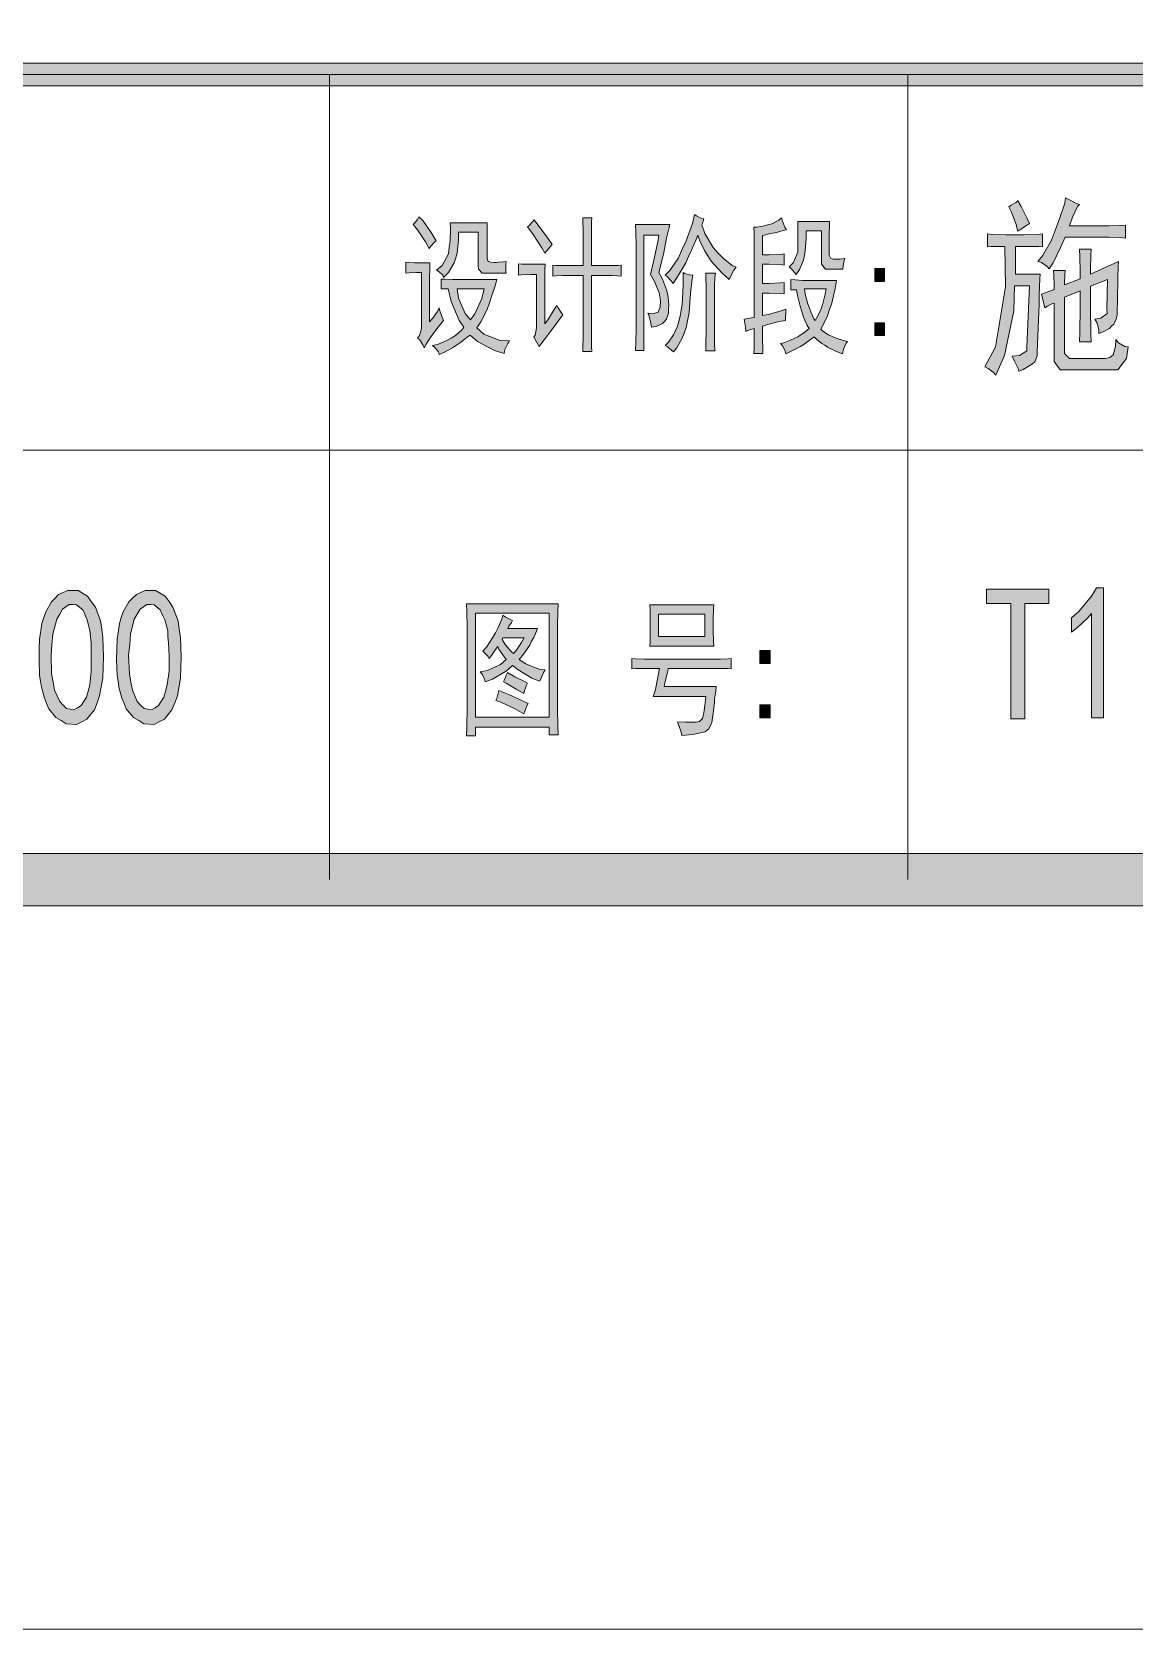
# Model space of a CAD drawing. Header units: millimetres. Extents: x -30643 to 86172, y -19411 to 63186.
# Drawn here: x 79987 to 82879, y -19411 to -15219 of the extents above; entities that cross this region are included whole.
import ezdxf

# ---------------------------------------------------------------- set-up
doc = ezdxf.new("R2010")
doc.units = ezdxf.units.MM

msp = doc.modelspace()

# ---------------------------------------------------------------- hatches: boundary and pattern name
h = msp.add_hatch(color=0)
h.dxf.hatch_style = 2
h.paths.add_polyline_path([(77346.8, -15360.3), (77346.8, -15301.2), (84204.9, -15301.2), (84204.9, -15360.3)])
h = msp.add_hatch(color=0)
h.dxf.hatch_style = 2
h.paths.add_polyline_path([(82574.5, -15662.2), (82582.9, -15676.9), (82597.7, -15707.2), (82604.7, -15722), (82597, -15726.9), (82582.2, -15736.8), (82574.5, -15741.7), (82568.8, -15722), (82556.9, -15690.3), (82550.5, -15678.4), (82556.9, -15674.1), (82568.8, -15666.4)])
h = msp.add_hatch(color=0)
h.dxf.hatch_style = 2
h.paths.add_polyline_path([(82736.3, -15672), (82731.4, -15676.9), (82718, -15705.1), (82709.6, -15727.6), (82798.2, -15727.6), (82813, -15727.6), (82841.8, -15726.9), (82857.3, -15726.2), (82857.3, -15760), (82841.8, -15758.6), (82813, -15757.9), (82798.2, -15757.9), (82698.3, -15757.9), (82687.7, -15783.2), (82667.3, -15825.4), (82656.8, -15840.9), (82651.2, -15834.6), (82636.4, -15824), (82626.5, -15821.2), (82639.2, -15807.1), (82663.1, -15765.6), (82673.7, -15737.5), (82684.2, -15710), (82697.6, -15668.5), (82699.7, -15654.4), (82710.3, -15660.1), (82728.6, -15669.2)])
h = msp.add_hatch(color=0)
h.dxf.hatch_style = 2
h.paths.add_polyline_path([(81002.4, -15704.4), (81012.3, -15714.2), (81034.8, -15745.9), (81047.5, -15767.7), (81043.2, -15771.2), (81034.1, -15781.1), (81029.2, -15787.4), (81019.3, -15769.8), (80998.9, -15738.2), (80987.7, -15724.1), (80991.2, -15721.3), (80998.9, -15711.4)])
h = msp.add_hatch(color=0)
h.dxf.hatch_style = 2
h.paths.add_polyline_path([(81305, -15712.1), (81312.1, -15722), (81336, -15754.4), (81352.2, -15776.9), (81347.2, -15783.2), (81337.4, -15794.5), (81332.5, -15800.1), (81324.7, -15785.3), (81302.2, -15750.8), (81287.4, -15730.4), (81291.6, -15726.9), (81300.1, -15717.1)])
h = msp.add_hatch(color=0)
h.dxf.hatch_style = 2
h.paths.add_polyline_path([(81433.1, -15832.5), (81433.1, -15755.1), (81433.1, -15739.6), (81432.4, -15715.7), (81432.4, -15707.2), (81456.3, -15707.2), (81455.6, -15717.1), (81455.6, -15735.4), (81455.6, -15743.1), (81455.6, -15832.5), (81502.7, -15832.5), (81509.8, -15832.5), (81524.6, -15831.8), (81533, -15831.1), (81533, -15859.9), (81523.9, -15859.2), (81509.8, -15858.5), (81504.2, -15858.5), (81455.6, -15858.5), (81455.6, -16012.6), (81455.6, -16022.5), (81455.6, -16044.3), (81456.3, -16057.6), (81432.4, -16057.6), (81432.4, -16044.3), (81433.1, -16023.2), (81433.1, -16014.7), (81433.1, -15858.5), (81388, -15858.5), (81379.6, -15858.5), (81362, -15859.2), (81353.6, -15859.9), (81353.6, -15831.1), (81362, -15831.8), (81378.2, -15832.5), (81385.9, -15832.5)])
h = msp.add_hatch(color=0)
h.dxf.hatch_style = 2
h.paths.add_polyline_path([(81744.8, -15725.5), (81752.6, -15748), (81774.4, -15784.6), (81787.7, -15799.4), (81801.8, -15813.5), (81825, -15832.5), (81834.9, -15836.7), (81829.3, -15844.4), (81820.1, -15860.6), (81816.6, -15869.1), (81797.6, -15851.5), (81769.4, -15820.5), (81761, -15807.1), (81751.9, -15793.1), (81739.2, -15765.6), (81734.3, -15752.2), (81730, -15763.5), (81718.1, -15791.6), (81710.3, -15808.5), (81702.6, -15824.7), (81682.2, -15859.9), (81669.5, -15878.9), (81664.6, -15871.9), (81654, -15860.6), (81648.4, -15857.1), (81661.1, -15845.1), (81683.6, -15812.1), (81693.4, -15789.5), (81704, -15767.7), (81720.2, -15722), (81725.8, -15698.1), (81730.7, -15701.6), (81742.7, -15707.9), (81750.4, -15710), (81748.3, -15715.7), (81745.5, -15723.4)])
h = msp.add_hatch(color=0)
h.dxf.hatch_style = 2
h.paths.add_polyline_path([(81967.2, -15738.2), (81958.7, -15740.3), (81941.1, -15745.2), (81931.3, -15747.3), (81922.1, -15749.4), (81908.8, -15752.9), (81904.5, -15753.6), (81904.5, -15804.3), (81921.4, -15804.3), (81950.3, -15802.9), (81960.8, -15801.5), (81960.8, -15831.1), (81950.3, -15829.6), (81921.4, -15828.9), (81904.5, -15828.9), (81904.5, -15878.9), (81921.4, -15878.9), (81950.3, -15877.5), (81960.8, -15876.8), (81960.8, -15906.3), (81950.3, -15905.6), (81921.4, -15904.9), (81904.5, -15904.9), (81904.5, -15963.3), (81919.3, -15960.5), (81950.3, -15952.1), (81965.8, -15946.5), (81965.1, -15954.2), (81964.4, -15969), (81964.4, -15976), (81948.2, -15978.8), (81918.6, -15986.6), (81904.5, -15991.5), (81904.5, -16017.5), (81904.5, -16026.7), (81905.3, -16049.2), (81905.3, -16062.6), (81881.3, -16062.6), (81882, -16049.2), (81882.7, -16026.7), (81882.7, -16017.5), (81882.7, -15997.1), (81876.4, -15999.2), (81865.8, -16002.8), (81860.2, -16004.9), (81859.5, -15994.3), (81856.7, -15978.1), (81856, -15972.5), (81861.6, -15971.8), (81875, -15969.7), (81882.7, -15968.3), (81882.7, -15788.8), (81882.7, -15776.2), (81882, -15747.3), (81881.3, -15731.8), (81888.4, -15731.8), (81906, -15729), (81917.2, -15725.5), (81928.5, -15722.7), (81946.8, -15713.5), (81954.5, -15707.2), (81956.6, -15715.7), (81963, -15731.1)])
h = msp.add_hatch(color=0)
h.dxf.hatch_style = 2
h.paths.add_polyline_path([(82080.5, -15716.4), (82079.8, -15728.3), (82079.1, -15749.4), (82079.1, -15760), (82079.1, -15798.7), (82079.1, -15805), (82083.3, -15813.5), (82086.8, -15814.9), (82090.3, -15815.6), (82107.9, -15815.6), (82120.6, -15813.5), (82118.5, -15819.1), (82115.7, -15833.2), (82114.9, -15841.6), (82079.1, -15841.6), (82069.2, -15841.6), (82058.7, -15828.2), (82058.7, -15815.6), (82058.7, -15741), (82019.2, -15741), (82019.2, -15761.4), (82016.4, -15793.8), (82014.3, -15805.7), (82012.2, -15818.4), (82001, -15843), (81992.5, -15855.7), (81988.3, -15850.1), (81979.1, -15840.2), (81974.2, -15835.3), (81984.8, -15824.7), (81996.7, -15797.3), (81996.7, -15780.4), (81997.4, -15764.2), (81997.4, -15731.8), (81996.7, -15716.4)])
h = msp.add_hatch(color=0)
h.dxf.hatch_style = 2
h.paths.add_polyline_path([(81178.4, -15852.2), (81168.5, -15852.2), (81158.6, -15841.6), (81157.9, -15831.1), (81157.9, -15744.5), (81106.6, -15744.5), (81106.6, -15765.6), (81103.1, -15800.1), (81099.5, -15812.1), (81095.3, -15824.7), (81079.8, -15850.1), (81067.2, -15863.4), (81065.1, -15857.8), (81055.9, -15848.6), (81048.9, -15844.4), (81063.7, -15831.8), (81079.8, -15801.5), (81081.9, -15784.6), (81084.1, -15767.7), (81085.5, -15735.4), (81084.8, -15719.9), (81181.9, -15719.9), (81181.2, -15729), (81181.2, -15752.2), (81181.2, -15765.6), (81181.2, -15807.8), (81181.2, -15813.5), (81184, -15821.2), (81187.5, -15822.6), (81190.3, -15823.3), (81199.5, -15824), (81205.1, -15824), (81210.7, -15823.3), (81224.1, -15822.6), (81231.8, -15821.2), (81230.4, -15828.9), (81230.4, -15844.4), (81231.8, -15852.2)])
h = msp.add_hatch(color=0)
h.dxf.hatch_style = 2
h.paths.add_polyline_path([(81661.1, -15724.1), (81659, -15732.5), (81652.6, -15760), (81648.4, -15779), (81644.9, -15798), (81636.4, -15833.9), (81632.2, -15850.8), (81641.4, -15868.3), (81652.6, -15895.8), (81654.7, -15905.6), (81656.9, -15915.5), (81658.3, -15935.9), (81657.6, -15946.5), (81657.6, -15957), (81651.9, -15973.2), (81647, -15978.8), (81642.1, -15984.5), (81625.2, -15992.2), (81612.5, -15994.3), (81610.4, -15980.2), (81605.5, -15961.9), (81603.4, -15957), (81615.3, -15959.1), (81630.1, -15954.2), (81632.9, -15947.9), (81635.7, -15941.5), (81636.4, -15924.6), (81635, -15914.1), (81632.9, -15903.5), (81621, -15874), (81610.4, -15855.7), (81618.2, -15821.2), (81629.4, -15769.8), (81632.2, -15752.2), (81592.8, -15752.2), (81592.8, -16054.8), (81571, -16054.8), (81571.7, -16033.7), (81572.4, -15997.1), (81572.4, -15982.3), (81572.4, -15798.7), (81572.4, -15780.4), (81571.7, -15743.8), (81571, -15724.1)])
h = msp.add_hatch(color=0)
h.dxf.hatch_style = 2
h.paths.add_polyline_path([(82639.2, -15783.2), (82629.3, -15782.5), (82608.2, -15781.8), (82597.7, -15781.8), (82568.1, -15781.8), (82568.1, -15855), (82632.9, -15855), (82632.2, -15866.9), (82630.7, -15907.1), (82630, -15934.5), (82625.1, -16057.6), (82625.1, -16068.9), (82618.8, -16085.1), (82612.5, -16090), (82606.1, -16094.9), (82588.5, -16104.8), (82577.3, -16109.7), (82575.2, -16102.7), (82566, -16083), (82559.7, -16069.6), (82578.7, -16068.2), (82597.7, -16056.2), (82597.7, -16045.7), (82604.7, -15885.2), (82566, -15885.2), (82563.9, -15950.7), (82539.3, -16068.2), (82516.8, -16119.6), (82510.4, -16112.5), (82496.3, -16102), (82487.9, -16097.7), (82516, -16045.7), (82542.1, -15888.1), (82540.7, -15781.8), (82528, -15781.8), (82504.8, -15782.5), (82494.9, -15783.2), (82494.9, -15749.4), (82507.6, -15750.8), (82542.8, -15751.5), (82566, -15751.5), (82589.9, -15751.5), (82626.5, -15750.8), (82639.2, -15749.4)])
h = msp.add_hatch(color=0)
h.dxf.hatch_style = 2
h.paths.add_polyline_path([(82669.4, -15895.1), (82669.4, -15883.8), (82668.7, -15859.2), (82668, -15845.1), (82698.3, -15845.1), (82697.6, -15857.8), (82696.9, -15876.8), (82696.9, -15883.1), (82737.7, -15866.9), (82737.7, -15847.9), (82737, -15809.2), (82736.3, -15789.5), (82766.6, -15789.5), (82765.9, -15807.1), (82765.1, -15840.2), (82765.1, -15855), (82838.3, -15821.2), (82837.6, -15836), (82836.9, -15862), (82836.9, -15873.3), (82834.8, -15960.5), (82833.4, -15970.4), (82826.4, -15985.9), (82820.7, -15991.5), (82815.1, -15997.1), (82798.2, -16006.3), (82787, -16010.5), (82787, -15999.9), (82782, -15981.6), (82776.4, -15972.5), (82792.6, -15970.4), (82808.8, -15957.7), (82808.1, -15946.5), (82809.5, -15869.1), (82765.1, -15886.6), (82765.1, -15940.8), (82765.9, -16013.3), (82766.6, -16032.3), (82736.3, -16032.3), (82737, -16008.4), (82737.7, -15941.5), (82737.7, -15898.6), (82696.9, -15914.8), (82696.9, -16049.9), (82696.9, -16062.6), (82710.3, -16075.9), (82723.6, -16075.9), (82796.8, -16075.9), (82803.9, -16075.9), (82815.8, -16073.1), (82820, -16069.6), (82824.3, -16066.8), (82830.6, -16045), (82832, -16026), (82839, -16035.1), (82855.2, -16045), (82863.7, -16045.7), (82859.4, -16075.9), (82836.9, -16105.5), (82817.2, -16105.5), (82701.1, -16105.5), (82685.6, -16105.5), (82669.4, -16083.7), (82669.4, -16061.9), (82669.4, -15931), (82663.8, -15932.4), (82651.9, -15938.7), (82645.5, -15942.9), (82636.4, -15907.1)])
h = msp.add_hatch(color=0)
h.dxf.hatch_style = 2
h.paths.add_polyline_path([(81031.3, -15824.7), (81031.3, -15838.8), (81030.6, -15869.1), (81030.6, -15886.6), (81030.6, -15980.2), (81038.3, -15971.1), (81051, -15952.8), (81055.9, -15943.6), (81057.3, -15951.4), (81063.7, -15967.6), (81067.2, -15976), (81060.1, -15985.2), (81046.1, -16002.8), (81039.7, -16011.2), (81033.4, -16019.6), (81021.4, -16038.6), (81016.5, -16048.5), (81012.3, -16040), (81003.8, -16026.7), (80998.9, -16022.5), (81003.8, -16016.1), (81008.8, -15998.5), (81008.8, -15986.6), (81008.8, -15850.8), (80996.1, -15850.8), (80976.4, -15851.5), (80968, -15852.2), (80968, -15823.3), (80975.7, -15824), (80991.2, -15824.7), (80998.9, -15824.7)])
h = msp.add_hatch(color=0)
h.dxf.hatch_style = 2
h.paths.add_polyline_path([(81333.9, -15828.9), (81333.2, -15843.7), (81332.5, -15874.7), (81332.5, -15890.9), (81332.5, -15985.2), (81342.3, -15971.8), (81357.8, -15947.9), (81364.1, -15937.3), (81367.6, -15943.6), (81375.4, -15955.6), (81380.3, -15961.9), (81347.9, -16004.9), (81340.2, -16015.4), (81325.4, -16035.1), (81318.4, -16045), (81314.9, -16038.6), (81307.1, -16026), (81303.6, -16020.3), (81307.8, -16014.7), (81311.3, -15995.7), (81310.6, -15983.8), (81310.6, -15855.7), (81295.2, -15855.7), (81271.9, -15856.4), (81264.2, -15857.1), (81264.2, -15827.5), (81273.3, -15828.2), (81286, -15828.9), (81289.5, -15828.9)])
h = msp.add_hatch(color=0)
h.dxf.hatch_style = 2
h.paths.add_polyline_path([(82224.7, -15874), (82198.7, -15874), (82198.7, -15840.2), (82224.7, -15840.2)])
h = msp.add_hatch(color=0)
h.paths.add_polyline_path([(81060.8, -15867.6), (81070, -15868.3), (81090.4, -15869.1), (81102.4, -15869.1), (81206.5, -15869.1), (81203, -15883.1), (81193.1, -15913.4), (81187.5, -15930.3), (81181.2, -15947.2), (81165, -15979.5), (81154.4, -15995.7), (81172.7, -16011.9), (81215.6, -16028.8), (81240.3, -16030.2), (81235.4, -16036.5), (81228.3, -16052.7), (81226.2, -16062.6), (81200.9, -16055.5), (81156.5, -16031.6), (81136.8, -16014.7), (81129.1, -16020.3), (81111.5, -16034.4), (81100.9, -16041.5), (81090.4, -16048.5), (81067.9, -16060.5), (81055.9, -16065.4), (81053.8, -16059), (81044.7, -16047.8), (81038.3, -16042.2), (81051, -16039.3), (81075.6, -16028.8), (81086.9, -16022.5), (81098.1, -16015.4), (81115, -16001.3), (81120.7, -15994.3), (81108, -15976.7), (81086.9, -15926.8), (81079.1, -15893.7), (81060.8, -15893.7)])
h.paths.add_polyline_path([(81138.2, -15974.6), (81149.5, -15959.1), (81167.8, -15919), (81174.1, -15893.7), (81102.4, -15893.7), (81106.6, -15917.6), (81124.2, -15958.4)])
h = msp.add_hatch(color=0)
h.dxf.hatch_style = 2
h.paths.add_polyline_path([(81721.6, -15857.1), (81719.5, -15868.3), (81715.3, -15904.9), (81713.1, -15930.3), (81711.7, -15955.6), (81704, -15995), (81698.4, -16009.8), (81692.7, -16024.6), (81678.7, -16049.2), (81670.9, -16059), (81665.3, -16054.1), (81654, -16045), (81648.4, -16042.2), (81657.6, -16033.7), (81670.9, -16014), (81675.9, -16002.8), (81680.8, -15991.5), (81688.5, -15964.8), (81690.6, -15949.3), (81693.4, -15934.5), (81696.3, -15884.5), (81696.3, -15850.8), (81699.8, -15852.9), (81712.4, -15856.4)])
h = msp.add_hatch(color=0)
h.dxf.hatch_style = 2
h.paths.add_polyline_path([(81780.7, -15852.2), (81779.3, -15863.4), (81778.6, -15886.6), (81778.6, -15898.6), (81778.6, -16002), (81778.6, -16009.8), (81778.6, -16036.5), (81779.3, -16056.2), (81755.4, -16056.2), (81755.4, -16035.1), (81756.1, -16007.7), (81756.1, -16000.6), (81756.1, -15898.6), (81756.1, -15888.1), (81755.4, -15864.8), (81755.4, -15852.2)])
h = msp.add_hatch(color=0)
h.paths.add_polyline_path([(82098.8, -15871.2), (82095.2, -15892.3), (82086.1, -15931), (82080.5, -15947.2), (82074.8, -15964), (82062.9, -15989.4), (82057.2, -15999.2), (82062.2, -16004.2), (82077.7, -16014), (82087.5, -16018.2), (82097.4, -16022.5), (82117.1, -16028.8), (82127.6, -16031.6), (82124.1, -16035.8), (82117.1, -16052), (82114.2, -16064), (82098.1, -16057.6), (82074.8, -16046.4), (82067.8, -16041.5), (82060.1, -16036.5), (82046, -16025.3), (82039.7, -16018.9), (82030.5, -16026.7), (82012.9, -16039.3), (82003.8, -16044.3), (81995.3, -16049.2), (81976.3, -16059), (81965.8, -16064), (81963.7, -16056.2), (81956.6, -16042.9), (81951.7, -16037.2), (81960.1, -16035.1), (81977.7, -16028.1), (81987.6, -16023.9), (81997.4, -16018.9), (82016.4, -16006.3), (82026.3, -15997.1), (82021.4, -15989.4), (82012.2, -15967.6), (82007.3, -15952.8), (82003.1, -15938.7), (81996, -15910.6), (81993.2, -15895.8), (81989.7, -15895.8), (81982, -15895.8), (81978.4, -15895.8), (81978.4, -15869.1), (81989.7, -15869.8), (82010.1, -15871.2), (82020, -15871.2)])
h.paths.add_polyline_path([(82014.3, -15893.7), (82016.4, -15907.1), (82023.5, -15932.4), (82027.7, -15944.3), (82031.9, -15956.3), (82039, -15971.8), (82042.5, -15976), (82046, -15970.4), (82054.4, -15953.5), (82058.7, -15942.9), (82062.2, -15931.7), (82068.5, -15907.1), (82071.3, -15893.7), (82020, -15893.7)])
h = msp.add_hatch(color=0)
h.dxf.hatch_style = 2
h.paths.add_polyline_path([(82224.7, -16016.1), (82198.7, -16016.1), (82198.7, -15982.3), (82224.7, -15982.3)])
h = msp.add_hatch(color=0)
h.dxf.hatch_style = 2
h.paths.add_polyline_path([(82656.1, -16719.1), (82592.7, -16719.1), (82592.7, -17021.7), (82556.2, -17021.7), (82556.2, -16719.1), (82492.1, -16719.1), (82492.1, -16681.1), (82656.1, -16681.1)])
h = msp.add_hatch(color=0)
h.dxf.hatch_style = 2
h.paths.add_polyline_path([(82768, -16745.1), (82757.4, -16757.8), (82731.4, -16782.4), (82715.2, -16794.4), (82715.2, -16757.1), (82734.9, -16740.2), (82768, -16700.1), (82780.6, -16677.6), (82799.6, -16677.6), (82799.6, -17019.6), (82768, -17019.6)])
h = msp.add_hatch(color=0)
h.paths.add_polyline_path([(80006, -16839.4), (80006.7, -16813.4), (80012.4, -16771.2), (80018, -16755.7), (80022.9, -16740.9), (80037.7, -16714.9), (80047.5, -16705), (80056.7, -16695.2), (80080.6, -16685.3), (80094, -16685.3), (80108.1, -16685.3), (80132.7, -16700.1), (80142.5, -16714.2), (80153.1, -16728.9), (80166.5, -16764.8), (80170, -16786.6), (80172.8, -16808.5), (80174.9, -16859.1), (80173.5, -16887.3), (80172.8, -16915.4), (80164.4, -16961.9), (80158, -16979.5), (80151, -16997.8), (80130.6, -17022.4), (80117.2, -17029.4), (80103.8, -17036.5), (80076.4, -17035), (80063, -17026.6), (80049.7, -17018.2), (80030.7, -16995.6), (80025, -16981.6), (80019.4, -16967.5), (80011.7, -16938.6), (80008.8, -16923.2), (80006.7, -16907.7), (80005.3, -16866.2)])
h.paths.add_polyline_path([(80039.1, -16827.5), (80037, -16854.9), (80038.4, -16903.5), (80042.6, -16925.3), (80046.1, -16946.4), (80059.5, -16976.6), (80068.7, -16985.8), (80077.8, -16994.9), (80096.8, -16997.8), (80105.9, -16992.8), (80115.8, -16987.2), (80129.9, -16965.4), (80134.1, -16949.2), (80138.3, -16932.3), (80142.5, -16896.4), (80142.5, -16877.4), (80142.5, -16857.7), (80141.8, -16822.5), (80140.4, -16806.4), (80139, -16790.9), (80132, -16762), (80126.4, -16749.4), (80120, -16736), (80103.8, -16722.6), (80094, -16721.9), (80084.1, -16721.9), (80066.5, -16733.9), (80059.5, -16747.2), (80051.8, -16759.9), (80041.9, -16800)])
h = msp.add_hatch(color=0)
h.paths.add_polyline_path([(80209.4, -16839.4), (80210.1, -16813.4), (80216.4, -16771.2), (80221.3, -16755.7), (80226.3, -16740.9), (80241.1, -16714.9), (80250.9, -16705), (80260.8, -16695.2), (80284, -16685.3), (80298.1, -16685.3), (80311.4, -16685.3), (80336, -16700.1), (80346.6, -16714.2), (80356.5, -16728.9), (80370.5, -16764.8), (80373.3, -16786.6), (80376.9, -16808.5), (80378.3, -16859.1), (80377.6, -16887.3), (80376.2, -16915.4), (80368.4, -16961.9), (80361.4, -16979.5), (80354.3, -16997.8), (80334.6, -17022.4), (80320.6, -17029.4), (80307.2, -17036.5), (80280.5, -17035), (80267.1, -17026.6), (80253, -17018.2), (80234, -16995.6), (80228.4, -16981.6), (80222.8, -16967.5), (80215, -16938.6), (80212.9, -16923.2), (80210.1, -16907.7), (80208.7, -16866.2)])
h.paths.add_polyline_path([(80243.2, -16827.5), (80240.3, -16854.9), (80242.5, -16903.5), (80246, -16925.3), (80250.2, -16946.4), (80262.9, -16976.6), (80272, -16985.8), (80281.2, -16994.9), (80300.2, -16997.8), (80310, -16992.8), (80319.2, -16987.2), (80333.2, -16965.4), (80337.5, -16949.2), (80341.7, -16932.3), (80346.6, -16896.4), (80346.6, -16877.4), (80346.6, -16857.7), (80345.2, -16822.5), (80343.8, -16806.4), (80343.1, -16790.9), (80335.3, -16762), (80329.7, -16749.4), (80323.4, -16736), (80307.9, -16722.6), (80298.1, -16721.9), (80288.2, -16721.9), (80270.6, -16733.9), (80262.9, -16747.2), (80255.1, -16759.9), (80245.3, -16800)])
h = msp.add_hatch(color=0)
h.paths.add_polyline_path([(81367.6, -16719.8), (81366.9, -16738.8), (81366.2, -16781), (81366.2, -16804.2), (81366.2, -16969.6), (81366.2, -16993.5), (81366.9, -17040.7), (81367.6, -17063.9), (81344.4, -17063.9), (81344.4, -17043.5), (81150.9, -17043.5), (81150.9, -17066.7), (81127.7, -17066.7), (81128.4, -17042.8), (81129.1, -16993.5), (81129.1, -16968.2), (81129.1, -16804.2), (81129.1, -16781.7), (81128.4, -16739.5), (81127.7, -16719.8)])
h.paths.add_polyline_path([(81344.4, -17017.5), (81344.4, -16744.4), (81150.9, -16744.4), (81150.9, -17017.5)])
h = msp.add_hatch(color=0)
h.paths.add_polyline_path([(81776.5, -16722.6), (81775.8, -16733.9), (81775.1, -16760.6), (81775.1, -16775.4), (81775.1, -16789.5), (81775.8, -16817.6), (81776.5, -16831), (81608.3, -16831), (81609, -16819.7), (81609.7, -16794.4), (81609.7, -16779.6), (81609.7, -16764.1), (81609, -16736), (81608.3, -16722.6)])
h.paths.add_polyline_path([(81753.3, -16805.6), (81753.3, -16747.2), (81631.5, -16747.2), (81631.5, -16805.6)])
h = msp.add_hatch(color=0)
h.paths.add_polyline_path([(81248, -16764.1), (81245.2, -16769.1), (81238.2, -16778.9), (81235.4, -16784.5), (81313.5, -16784.5), (81310.6, -16791.6), (81303.6, -16808.5), (81298, -16818.3), (81293.1, -16828.2), (81276.9, -16852.1), (81265.6, -16866.2), (81283.2, -16877.4), (81317, -16891.5), (81333.9, -16893.6), (81329.6, -16900.6), (81323.3, -16915.4), (81319.8, -16923.2), (81298.7, -16914.7), (81262.8, -16893.6), (81248, -16881.6), (81231.8, -16896.4), (81195.9, -16917.5), (81176.2, -16924.6), (81174.8, -16917.5), (81168.5, -16904.9), (81163.6, -16898.5), (81182.6, -16895), (81216.4, -16878.8), (81231.8, -16866.2), (81224.1, -16856.3), (81212.1, -16839.4), (81209.3, -16832.4), (81203.7, -16840.1), (81193.1, -16855.6), (81186.8, -16863.4), (81183.3, -16857), (81174.1, -16847.9), (81169.9, -16844.4), (81179.8, -16833.8), (81195.9, -16809.2), (81203, -16795.8), (81210, -16782.4), (81219.9, -16759.9), (81222.7, -16750.1), (81229, -16754.3), (81241.7, -16761.3)])
h.paths.add_polyline_path([(81220.6, -16813.4), (81229, -16826.8), (81244.5, -16845.1), (81250.8, -16850.7), (81257.9, -16842.9), (81271.9, -16821.8), (81278.3, -16809.2), (81222.7, -16809.2)])
h = msp.add_hatch(color=0)
h.dxf.hatch_style = 2
h.paths.add_polyline_path([(81924.3, -16876.7), (81897.5, -16876.7), (81897.5, -16842.9), (81924.3, -16842.9)])
h = msp.add_hatch(color=0)
h.dxf.hatch_style = 2
h.paths.add_polyline_path([(81782.8, -16864.8), (81794.1, -16864.8), (81813.8, -16864.1), (81822.2, -16863.4), (81822.2, -16890.8), (81813.8, -16890.1), (81794.1, -16889.4), (81782.8, -16889.4), (81656.9, -16889.4), (81654.7, -16899.9), (81649.1, -16923.9), (81646.3, -16937.2), (81782.8, -16937.2), (81781.4, -16949.2), (81778.6, -16970.3), (81777.9, -16978.8), (81777.2, -16987.2), (81774.4, -17007.6), (81773, -17019.6), (81770.9, -17031.5), (81763.8, -17047.7), (81758.9, -17051.9), (81754, -17056.2), (81720.9, -17063.2), (81692.7, -17065.3), (81690.6, -17056.9), (81685, -17039.3), (81681.5, -17029.4), (81701.9, -17030.8), (81728.6, -17030.8), (81734.3, -17029.4), (81739.2, -17028.7), (81746.9, -17021), (81748.3, -17013.2), (81750.4, -17006.2), (81754, -16980.9), (81755.4, -16963.3), (81617.4, -16963.3), (81623.1, -16945), (81630.8, -16907.7), (81633.6, -16889.4), (81606.2, -16889.4), (81594.2, -16889.4), (81571, -16890.1), (81561.2, -16890.8), (81561.2, -16863.4), (81571, -16864.1), (81594.2, -16864.8), (81606.2, -16864.8)])
h = msp.add_hatch(color=0)
h.dxf.hatch_style = 2
h.paths.add_polyline_path([(81234.6, -16899.9), (81254.4, -16911.2), (81281.1, -16924.6), (81287.4, -16928.1), (81284.6, -16933.7), (81279.7, -16947.8), (81277.6, -16955.5), (81257.9, -16943.6), (81231.1, -16928.1), (81224.1, -16924.6), (81226.9, -16919.6), (81231.8, -16907)])
h = msp.add_hatch(color=0)
h.dxf.hatch_style = 2
h.paths.add_polyline_path([(81212.1, -16947.8), (81238.2, -16957.6), (81276.2, -16975.2), (81288.8, -16981.6), (81286, -16987.9), (81280.4, -17001.3), (81277.6, -17008.3), (81253.6, -16994.9), (81217.1, -16978.1), (81204.4, -16973.8), (81206.5, -16968.2), (81210.7, -16954.8)])
h = msp.add_hatch(color=0)
h.dxf.hatch_style = 2
h.paths.add_polyline_path([(81924.3, -17018.9), (81897.5, -17018.9), (81897.5, -16985.1), (81924.3, -16985.1)])
h = msp.add_hatch(color=0)
h.dxf.hatch_style = 2
h.paths.add_polyline_path([(-25795.6, -17512.8), (-25657.7, -17374.9), (84136.6, -17374.9), (84273.8, -17512.8)])

# ---------------------------------------------------------------- linework, layer by layer
at = {"color": 0, "lineweight": 0}
for points in [[(-30643.3, -19410.7), (86171.7, -19410.7), (86171.7, 63185.8), (-30643.3, 63185.8)], [(77346.8, -15360.3), (77346.8, -15301.2), (84204.9, -15301.2), (84204.9, -15360.3)], [(82574.5, -15662.2), (82582.9, -15676.9), (82597.7, -15707.2), (82604.7, -15722), (82597, -15726.9), (82582.2, -15736.8), (82574.5, -15741.7), (82568.8, -15722), (82556.9, -15690.3), (82550.5, -15678.4), (82556.9, -15674.1), (82568.8, -15666.4)], [(82736.3, -15672), (82731.4, -15676.9), (82718, -15705.1), (82709.6, -15727.6), (82798.2, -15727.6), (82813, -15727.6), (82841.8, -15726.9), (82857.3, -15726.2), (82857.3, -15760), (82841.8, -15758.6), (82813, -15757.9), (82798.2, -15757.9), (82698.3, -15757.9), (82687.7, -15783.2), (82667.3, -15825.4), (82656.8, -15840.9), (82651.2, -15834.6), (82636.4, -15824), (82626.5, -15821.2), (82639.2, -15807.1), (82663.1, -15765.6), (82673.7, -15737.5), (82684.2, -15710), (82697.6, -15668.5), (82699.7, -15654.4), (82710.3, -15660.1), (82728.6, -15669.2)], [(81002.4, -15704.4), (81012.3, -15714.2), (81034.8, -15745.9), (81047.5, -15767.7), (81043.2, -15771.2), (81034.1, -15781.1), (81029.2, -15787.4), (81019.3, -15769.8), (80998.9, -15738.2), (80987.7, -15724.1), (80991.2, -15721.3), (80998.9, -15711.4)], [(81305, -15712.1), (81312.1, -15722), (81336, -15754.4), (81352.2, -15776.9), (81347.2, -15783.2), (81337.4, -15794.5), (81332.5, -15800.1), (81324.7, -15785.3), (81302.2, -15750.8), (81287.4, -15730.4), (81291.6, -15726.9), (81300.1, -15717.1)], [(81433.1, -15832.5), (81433.1, -15755.1), (81433.1, -15739.6), (81432.4, -15715.7), (81432.4, -15707.2), (81456.3, -15707.2), (81455.6, -15717.1), (81455.6, -15735.4), (81455.6, -15743.1), (81455.6, -15832.5), (81502.7, -15832.5), (81509.8, -15832.5), (81524.6, -15831.8), (81533, -15831.1), (81533, -15859.9), (81523.9, -15859.2), (81509.8, -15858.5), (81504.2, -15858.5), (81455.6, -15858.5), (81455.6, -16012.6), (81455.6, -16022.5), (81455.6, -16044.3), (81456.3, -16057.6), (81432.4, -16057.6), (81432.4, -16044.3), (81433.1, -16023.2), (81433.1, -16014.7), (81433.1, -15858.5), (81388, -15858.5), (81379.6, -15858.5), (81362, -15859.2), (81353.6, -15859.9), (81353.6, -15831.1), (81362, -15831.8), (81378.2, -15832.5), (81385.9, -15832.5)], [(81744.8, -15725.5), (81752.6, -15748), (81774.4, -15784.6), (81787.7, -15799.4), (81801.8, -15813.5), (81825, -15832.5), (81834.9, -15836.7), (81829.3, -15844.4), (81820.1, -15860.6), (81816.6, -15869.1), (81797.6, -15851.5), (81769.4, -15820.5), (81761, -15807.1), (81751.9, -15793.1), (81739.2, -15765.6), (81734.3, -15752.2), (81730, -15763.5), (81718.1, -15791.6), (81710.3, -15808.5), (81702.6, -15824.7), (81682.2, -15859.9), (81669.5, -15878.9), (81664.6, -15871.9), (81654, -15860.6), (81648.4, -15857.1), (81661.1, -15845.1), (81683.6, -15812.1), (81693.4, -15789.5), (81704, -15767.7), (81720.2, -15722), (81725.8, -15698.1), (81730.7, -15701.6), (81742.7, -15707.9), (81750.4, -15710), (81748.3, -15715.7), (81745.5, -15723.4)], [(81967.2, -15738.2), (81958.7, -15740.3), (81941.1, -15745.2), (81931.3, -15747.3), (81922.1, -15749.4), (81908.8, -15752.9), (81904.5, -15753.6), (81904.5, -15804.3), (81921.4, -15804.3), (81950.3, -15802.9), (81960.8, -15801.5), (81960.8, -15831.1), (81950.3, -15829.6), (81921.4, -15828.9), (81904.5, -15828.9), (81904.5, -15878.9), (81921.4, -15878.9), (81950.3, -15877.5), (81960.8, -15876.8), (81960.8, -15906.3), (81950.3, -15905.6), (81921.4, -15904.9), (81904.5, -15904.9), (81904.5, -15963.3), (81919.3, -15960.5), (81950.3, -15952.1), (81965.8, -15946.5), (81965.1, -15954.2), (81964.4, -15969), (81964.4, -15976), (81948.2, -15978.8), (81918.6, -15986.6), (81904.5, -15991.5), (81904.5, -16017.5), (81904.5, -16026.7), (81905.3, -16049.2), (81905.3, -16062.6), (81881.3, -16062.6), (81882, -16049.2), (81882.7, -16026.7), (81882.7, -16017.5), (81882.7, -15997.1), (81876.4, -15999.2), (81865.8, -16002.8), (81860.2, -16004.9), (81859.5, -15994.3), (81856.7, -15978.1), (81856, -15972.5), (81861.6, -15971.8), (81875, -15969.7), (81882.7, -15968.3), (81882.7, -15788.8), (81882.7, -15776.2), (81882, -15747.3), (81881.3, -15731.8), (81888.4, -15731.8), (81906, -15729), (81917.2, -15725.5), (81928.5, -15722.7), (81946.8, -15713.5), (81954.5, -15707.2), (81956.6, -15715.7), (81963, -15731.1)], [(82080.5, -15716.4), (82079.8, -15728.3), (82079.1, -15749.4), (82079.1, -15760), (82079.1, -15798.7), (82079.1, -15805), (82083.3, -15813.5), (82086.8, -15814.9), (82090.3, -15815.6), (82107.9, -15815.6), (82120.6, -15813.5), (82118.5, -15819.1), (82115.7, -15833.2), (82114.9, -15841.6), (82079.1, -15841.6), (82069.2, -15841.6), (82058.7, -15828.2), (82058.7, -15815.6), (82058.7, -15741), (82019.2, -15741), (82019.2, -15761.4), (82016.4, -15793.8), (82014.3, -15805.7), (82012.2, -15818.4), (82001, -15843), (81992.5, -15855.7), (81988.3, -15850.1), (81979.1, -15840.2), (81974.2, -15835.3), (81984.8, -15824.7), (81996.7, -15797.3), (81996.7, -15780.4), (81997.4, -15764.2), (81997.4, -15731.8), (81996.7, -15716.4)], [(81178.4, -15852.2), (81168.5, -15852.2), (81158.6, -15841.6), (81157.9, -15831.1), (81157.9, -15744.5), (81106.6, -15744.5), (81106.6, -15765.6), (81103.1, -15800.1), (81099.5, -15812.1), (81095.3, -15824.7), (81079.8, -15850.1), (81067.2, -15863.4), (81065.1, -15857.8), (81055.9, -15848.6), (81048.9, -15844.4), (81063.7, -15831.8), (81079.8, -15801.5), (81081.9, -15784.6), (81084.1, -15767.7), (81085.5, -15735.4), (81084.8, -15719.9), (81181.9, -15719.9), (81181.2, -15729), (81181.2, -15752.2), (81181.2, -15765.6), (81181.2, -15807.8), (81181.2, -15813.5), (81184, -15821.2), (81187.5, -15822.6), (81190.3, -15823.3), (81199.5, -15824), (81205.1, -15824), (81210.7, -15823.3), (81224.1, -15822.6), (81231.8, -15821.2), (81230.4, -15828.9), (81230.4, -15844.4), (81231.8, -15852.2)], [(81661.1, -15724.1), (81659, -15732.5), (81652.6, -15760), (81648.4, -15779), (81644.9, -15798), (81636.4, -15833.9), (81632.2, -15850.8), (81641.4, -15868.3), (81652.6, -15895.8), (81654.7, -15905.6), (81656.9, -15915.5), (81658.3, -15935.9), (81657.6, -15946.5), (81657.6, -15957), (81651.9, -15973.2), (81647, -15978.8), (81642.1, -15984.5), (81625.2, -15992.2), (81612.5, -15994.3), (81610.4, -15980.2), (81605.5, -15961.9), (81603.4, -15957), (81615.3, -15959.1), (81630.1, -15954.2), (81632.9, -15947.9), (81635.7, -15941.5), (81636.4, -15924.6), (81635, -15914.1), (81632.9, -15903.5), (81621, -15874), (81610.4, -15855.7), (81618.2, -15821.2), (81629.4, -15769.8), (81632.2, -15752.2), (81592.8, -15752.2), (81592.8, -16054.8), (81571, -16054.8), (81571.7, -16033.7), (81572.4, -15997.1), (81572.4, -15982.3), (81572.4, -15798.7), (81572.4, -15780.4), (81571.7, -15743.8), (81571, -15724.1)], [(82639.2, -15783.2), (82629.3, -15782.5), (82608.2, -15781.8), (82597.7, -15781.8), (82568.1, -15781.8), (82568.1, -15855), (82632.9, -15855), (82632.2, -15866.9), (82630.7, -15907.1), (82630, -15934.5), (82625.1, -16057.6), (82625.1, -16068.9), (82618.8, -16085.1), (82612.5, -16090), (82606.1, -16094.9), (82588.5, -16104.8), (82577.3, -16109.7), (82575.2, -16102.7), (82566, -16083), (82559.7, -16069.6), (82578.7, -16068.2), (82597.7, -16056.2), (82597.7, -16045.7), (82604.7, -15885.2), (82566, -15885.2), (82563.9, -15950.7), (82539.3, -16068.2), (82516.8, -16119.6), (82510.4, -16112.5), (82496.3, -16102), (82487.9, -16097.7), (82516, -16045.7), (82542.1, -15888.1), (82540.7, -15781.8), (82528, -15781.8), (82504.8, -15782.5), (82494.9, -15783.2), (82494.9, -15749.4), (82507.6, -15750.8), (82542.8, -15751.5), (82566, -15751.5), (82589.9, -15751.5), (82626.5, -15750.8), (82639.2, -15749.4)], [(82669.4, -15895.1), (82669.4, -15883.8), (82668.7, -15859.2), (82668, -15845.1), (82698.3, -15845.1), (82697.6, -15857.8), (82696.9, -15876.8), (82696.9, -15883.1), (82737.7, -15866.9), (82737.7, -15847.9), (82737, -15809.2), (82736.3, -15789.5), (82766.6, -15789.5), (82765.9, -15807.1), (82765.1, -15840.2), (82765.1, -15855), (82838.3, -15821.2), (82837.6, -15836), (82836.9, -15862), (82836.9, -15873.3), (82834.8, -15960.5), (82833.4, -15970.4), (82826.4, -15985.9), (82820.7, -15991.5), (82815.1, -15997.1), (82798.2, -16006.3), (82787, -16010.5), (82787, -15999.9), (82782, -15981.6), (82776.4, -15972.5), (82792.6, -15970.4), (82808.8, -15957.7), (82808.1, -15946.5), (82809.5, -15869.1), (82765.1, -15886.6), (82765.1, -15940.8), (82765.9, -16013.3), (82766.6, -16032.3), (82736.3, -16032.3), (82737, -16008.4), (82737.7, -15941.5), (82737.7, -15898.6), (82696.9, -15914.8), (82696.9, -16049.9), (82696.9, -16062.6), (82710.3, -16075.9), (82723.6, -16075.9), (82796.8, -16075.9), (82803.9, -16075.9), (82815.8, -16073.1), (82820, -16069.6), (82824.3, -16066.8), (82830.6, -16045), (82832, -16026), (82839, -16035.1), (82855.2, -16045), (82863.7, -16045.7), (82859.4, -16075.9), (82836.9, -16105.5), (82817.2, -16105.5), (82701.1, -16105.5), (82685.6, -16105.5), (82669.4, -16083.7), (82669.4, -16061.9), (82669.4, -15931), (82663.8, -15932.4), (82651.9, -15938.7), (82645.5, -15942.9), (82636.4, -15907.1)], [(81031.3, -15824.7), (81031.3, -15838.8), (81030.6, -15869.1), (81030.6, -15886.6), (81030.6, -15980.2), (81038.3, -15971.1), (81051, -15952.8), (81055.9, -15943.6), (81057.3, -15951.4), (81063.7, -15967.6), (81067.2, -15976), (81060.1, -15985.2), (81046.1, -16002.8), (81039.7, -16011.2), (81033.4, -16019.6), (81021.4, -16038.6), (81016.5, -16048.5), (81012.3, -16040), (81003.8, -16026.7), (80998.9, -16022.5), (81003.8, -16016.1), (81008.8, -15998.5), (81008.8, -15986.6), (81008.8, -15850.8), (80996.1, -15850.8), (80976.4, -15851.5), (80968, -15852.2), (80968, -15823.3), (80975.7, -15824), (80991.2, -15824.7), (80998.9, -15824.7)], [(81333.9, -15828.9), (81333.2, -15843.7), (81332.5, -15874.7), (81332.5, -15890.9), (81332.5, -15985.2), (81342.3, -15971.8), (81357.8, -15947.9), (81364.1, -15937.3), (81367.6, -15943.6), (81375.4, -15955.6), (81380.3, -15961.9), (81347.9, -16004.9), (81340.2, -16015.4), (81325.4, -16035.1), (81318.4, -16045), (81314.9, -16038.6), (81307.1, -16026), (81303.6, -16020.3), (81307.8, -16014.7), (81311.3, -15995.7), (81310.6, -15983.8), (81310.6, -15855.7), (81295.2, -15855.7), (81271.9, -15856.4), (81264.2, -15857.1), (81264.2, -15827.5), (81273.3, -15828.2), (81286, -15828.9), (81289.5, -15828.9)], [(82224.7, -15874), (82198.7, -15874), (82198.7, -15840.2), (82224.7, -15840.2)], [(81060.8, -15867.6), (81070, -15868.3), (81090.4, -15869.1), (81102.4, -15869.1), (81206.5, -15869.1), (81203, -15883.1), (81193.1, -15913.4), (81187.5, -15930.3), (81181.2, -15947.2), (81165, -15979.5), (81154.4, -15995.7), (81172.7, -16011.9), (81215.6, -16028.8), (81240.3, -16030.2), (81235.4, -16036.5), (81228.3, -16052.7), (81226.2, -16062.6), (81200.9, -16055.5), (81156.5, -16031.6), (81136.8, -16014.7), (81129.1, -16020.3), (81111.5, -16034.4), (81100.9, -16041.5), (81090.4, -16048.5), (81067.9, -16060.5), (81055.9, -16065.4), (81053.8, -16059), (81044.7, -16047.8), (81038.3, -16042.2), (81051, -16039.3), (81075.6, -16028.8), (81086.9, -16022.5), (81098.1, -16015.4), (81115, -16001.3), (81120.7, -15994.3), (81108, -15976.7), (81086.9, -15926.8), (81079.1, -15893.7), (81060.8, -15893.7)], [(81721.6, -15857.1), (81719.5, -15868.3), (81715.3, -15904.9), (81713.1, -15930.3), (81711.7, -15955.6), (81704, -15995), (81698.4, -16009.8), (81692.7, -16024.6), (81678.7, -16049.2), (81670.9, -16059), (81665.3, -16054.1), (81654, -16045), (81648.4, -16042.2), (81657.6, -16033.7), (81670.9, -16014), (81675.9, -16002.8), (81680.8, -15991.5), (81688.5, -15964.8), (81690.6, -15949.3), (81693.4, -15934.5), (81696.3, -15884.5), (81696.3, -15850.8), (81699.8, -15852.9), (81712.4, -15856.4)], [(81780.7, -15852.2), (81779.3, -15863.4), (81778.6, -15886.6), (81778.6, -15898.6), (81778.6, -16002), (81778.6, -16009.8), (81778.6, -16036.5), (81779.3, -16056.2), (81755.4, -16056.2), (81755.4, -16035.1), (81756.1, -16007.7), (81756.1, -16000.6), (81756.1, -15898.6), (81756.1, -15888.1), (81755.4, -15864.8), (81755.4, -15852.2)], [(82098.8, -15871.2), (82095.2, -15892.3), (82086.1, -15931), (82080.5, -15947.2), (82074.8, -15964), (82062.9, -15989.4), (82057.2, -15999.2), (82062.2, -16004.2), (82077.7, -16014), (82087.5, -16018.2), (82097.4, -16022.5), (82117.1, -16028.8), (82127.6, -16031.6), (82124.1, -16035.8), (82117.1, -16052), (82114.2, -16064), (82098.1, -16057.6), (82074.8, -16046.4), (82067.8, -16041.5), (82060.1, -16036.5), (82046, -16025.3), (82039.7, -16018.9), (82030.5, -16026.7), (82012.9, -16039.3), (82003.8, -16044.3), (81995.3, -16049.2), (81976.3, -16059), (81965.8, -16064), (81963.7, -16056.2), (81956.6, -16042.9), (81951.7, -16037.2), (81960.1, -16035.1), (81977.7, -16028.1), (81987.6, -16023.9), (81997.4, -16018.9), (82016.4, -16006.3), (82026.3, -15997.1), (82021.4, -15989.4), (82012.2, -15967.6), (82007.3, -15952.8), (82003.1, -15938.7), (81996, -15910.6), (81993.2, -15895.8), (81989.7, -15895.8), (81982, -15895.8), (81978.4, -15895.8), (81978.4, -15869.1), (81989.7, -15869.8), (82010.1, -15871.2), (82020, -15871.2)], [(81138.2, -15974.6), (81149.5, -15959.1), (81167.8, -15919), (81174.1, -15893.7), (81102.4, -15893.7), (81106.6, -15917.6), (81124.2, -15958.4)], [(82014.3, -15893.7), (82016.4, -15907.1), (82023.5, -15932.4), (82027.7, -15944.3), (82031.9, -15956.3), (82039, -15971.8), (82042.5, -15976), (82046, -15970.4), (82054.4, -15953.5), (82058.7, -15942.9), (82062.2, -15931.7), (82068.5, -15907.1), (82071.3, -15893.7), (82020, -15893.7)], [(82224.7, -16016.1), (82198.7, -16016.1), (82198.7, -15982.3), (82224.7, -15982.3)], [(82656.1, -16719.1), (82592.7, -16719.1), (82592.7, -17021.7), (82556.2, -17021.7), (82556.2, -16719.1), (82492.1, -16719.1), (82492.1, -16681.1), (82656.1, -16681.1)], [(82768, -16745.1), (82757.4, -16757.8), (82731.4, -16782.4), (82715.2, -16794.4), (82715.2, -16757.1), (82734.9, -16740.2), (82768, -16700.1), (82780.6, -16677.6), (82799.6, -16677.6), (82799.6, -17019.6), (82768, -17019.6)], [(80006, -16839.4), (80006.7, -16813.4), (80012.4, -16771.2), (80018, -16755.7), (80022.9, -16740.9), (80037.7, -16714.9), (80047.5, -16705), (80056.7, -16695.2), (80080.6, -16685.3), (80094, -16685.3), (80108.1, -16685.3), (80132.7, -16700.1), (80142.5, -16714.2), (80153.1, -16728.9), (80166.5, -16764.8), (80170, -16786.6), (80172.8, -16808.5), (80174.9, -16859.1), (80173.5, -16887.3), (80172.8, -16915.4), (80164.4, -16961.9), (80158, -16979.5), (80151, -16997.8), (80130.6, -17022.4), (80117.2, -17029.4), (80103.8, -17036.5), (80076.4, -17035), (80063, -17026.6), (80049.7, -17018.2), (80030.7, -16995.6), (80025, -16981.6), (80019.4, -16967.5), (80011.7, -16938.6), (80008.8, -16923.2), (80006.7, -16907.7), (80005.3, -16866.2)], [(80039.1, -16827.5), (80037, -16854.9), (80038.4, -16903.5), (80042.6, -16925.3), (80046.1, -16946.4), (80059.5, -16976.6), (80068.7, -16985.8), (80077.8, -16994.9), (80096.8, -16997.8), (80105.9, -16992.8), (80115.8, -16987.2), (80129.9, -16965.4), (80134.1, -16949.2), (80138.3, -16932.3), (80142.5, -16896.4), (80142.5, -16877.4), (80142.5, -16857.7), (80141.8, -16822.5), (80140.4, -16806.4), (80139, -16790.9), (80132, -16762), (80126.4, -16749.4), (80120, -16736), (80103.8, -16722.6), (80094, -16721.9), (80084.1, -16721.9), (80066.5, -16733.9), (80059.5, -16747.2), (80051.8, -16759.9), (80041.9, -16800)], [(80209.4, -16839.4), (80210.1, -16813.4), (80216.4, -16771.2), (80221.3, -16755.7), (80226.3, -16740.9), (80241.1, -16714.9), (80250.9, -16705), (80260.8, -16695.2), (80284, -16685.3), (80298.1, -16685.3), (80311.4, -16685.3), (80336, -16700.1), (80346.6, -16714.2), (80356.5, -16728.9), (80370.5, -16764.8), (80373.3, -16786.6), (80376.9, -16808.5), (80378.3, -16859.1), (80377.6, -16887.3), (80376.2, -16915.4), (80368.4, -16961.9), (80361.4, -16979.5), (80354.3, -16997.8), (80334.6, -17022.4), (80320.6, -17029.4), (80307.2, -17036.5), (80280.5, -17035), (80267.1, -17026.6), (80253, -17018.2), (80234, -16995.6), (80228.4, -16981.6), (80222.8, -16967.5), (80215, -16938.6), (80212.9, -16923.2), (80210.1, -16907.7), (80208.7, -16866.2)], [(80243.2, -16827.5), (80240.3, -16854.9), (80242.5, -16903.5), (80246, -16925.3), (80250.2, -16946.4), (80262.9, -16976.6), (80272, -16985.8), (80281.2, -16994.9), (80300.2, -16997.8), (80310, -16992.8), (80319.2, -16987.2), (80333.2, -16965.4), (80337.5, -16949.2), (80341.7, -16932.3), (80346.6, -16896.4), (80346.6, -16877.4), (80346.6, -16857.7), (80345.2, -16822.5), (80343.8, -16806.4), (80343.1, -16790.9), (80335.3, -16762), (80329.7, -16749.4), (80323.4, -16736), (80307.9, -16722.6), (80298.1, -16721.9), (80288.2, -16721.9), (80270.6, -16733.9), (80262.9, -16747.2), (80255.1, -16759.9), (80245.3, -16800)], [(81367.6, -16719.8), (81366.9, -16738.8), (81366.2, -16781), (81366.2, -16804.2), (81366.2, -16969.6), (81366.2, -16993.5), (81366.9, -17040.7), (81367.6, -17063.9), (81344.4, -17063.9), (81344.4, -17043.5), (81150.9, -17043.5), (81150.9, -17066.7), (81127.7, -17066.7), (81128.4, -17042.8), (81129.1, -16993.5), (81129.1, -16968.2), (81129.1, -16804.2), (81129.1, -16781.7), (81128.4, -16739.5), (81127.7, -16719.8)], [(81776.5, -16722.6), (81775.8, -16733.9), (81775.1, -16760.6), (81775.1, -16775.4), (81775.1, -16789.5), (81775.8, -16817.6), (81776.5, -16831), (81608.3, -16831), (81609, -16819.7), (81609.7, -16794.4), (81609.7, -16779.6), (81609.7, -16764.1), (81609, -16736), (81608.3, -16722.6)], [(81344.4, -17017.5), (81344.4, -16744.4), (81150.9, -16744.4), (81150.9, -17017.5)], [(81248, -16764.1), (81245.2, -16769.1), (81238.2, -16778.9), (81235.4, -16784.5), (81313.5, -16784.5), (81310.6, -16791.6), (81303.6, -16808.5), (81298, -16818.3), (81293.1, -16828.2), (81276.9, -16852.1), (81265.6, -16866.2), (81283.2, -16877.4), (81317, -16891.5), (81333.9, -16893.6), (81329.6, -16900.6), (81323.3, -16915.4), (81319.8, -16923.2), (81298.7, -16914.7), (81262.8, -16893.6), (81248, -16881.6), (81231.8, -16896.4), (81195.9, -16917.5), (81176.2, -16924.6), (81174.8, -16917.5), (81168.5, -16904.9), (81163.6, -16898.5), (81182.6, -16895), (81216.4, -16878.8), (81231.8, -16866.2), (81224.1, -16856.3), (81212.1, -16839.4), (81209.3, -16832.4), (81203.7, -16840.1), (81193.1, -16855.6), (81186.8, -16863.4), (81183.3, -16857), (81174.1, -16847.9), (81169.9, -16844.4), (81179.8, -16833.8), (81195.9, -16809.2), (81203, -16795.8), (81210, -16782.4), (81219.9, -16759.9), (81222.7, -16750.1), (81229, -16754.3), (81241.7, -16761.3)], [(81753.3, -16805.6), (81753.3, -16747.2), (81631.5, -16747.2), (81631.5, -16805.6)], [(81220.6, -16813.4), (81229, -16826.8), (81244.5, -16845.1), (81250.8, -16850.7), (81257.9, -16842.9), (81271.9, -16821.8), (81278.3, -16809.2), (81222.7, -16809.2)], [(81924.3, -16876.7), (81897.5, -16876.7), (81897.5, -16842.9), (81924.3, -16842.9)], [(81782.8, -16864.8), (81794.1, -16864.8), (81813.8, -16864.1), (81822.2, -16863.4), (81822.2, -16890.8), (81813.8, -16890.1), (81794.1, -16889.4), (81782.8, -16889.4), (81656.9, -16889.4), (81654.7, -16899.9), (81649.1, -16923.9), (81646.3, -16937.2), (81782.8, -16937.2), (81781.4, -16949.2), (81778.6, -16970.3), (81777.9, -16978.8), (81777.2, -16987.2), (81774.4, -17007.6), (81773, -17019.6), (81770.9, -17031.5), (81763.8, -17047.7), (81758.9, -17051.9), (81754, -17056.2), (81720.9, -17063.2), (81692.7, -17065.3), (81690.6, -17056.9), (81685, -17039.3), (81681.5, -17029.4), (81701.9, -17030.8), (81728.6, -17030.8), (81734.3, -17029.4), (81739.2, -17028.7), (81746.9, -17021), (81748.3, -17013.2), (81750.4, -17006.2), (81754, -16980.9), (81755.4, -16963.3), (81617.4, -16963.3), (81623.1, -16945), (81630.8, -16907.7), (81633.6, -16889.4), (81606.2, -16889.4), (81594.2, -16889.4), (81571, -16890.1), (81561.2, -16890.8), (81561.2, -16863.4), (81571, -16864.1), (81594.2, -16864.8), (81606.2, -16864.8)], [(81234.6, -16899.9), (81254.4, -16911.2), (81281.1, -16924.6), (81287.4, -16928.1), (81284.6, -16933.7), (81279.7, -16947.8), (81277.6, -16955.5), (81257.9, -16943.6), (81231.1, -16928.1), (81224.1, -16924.6), (81226.9, -16919.6), (81231.8, -16907)], [(81212.1, -16947.8), (81238.2, -16957.6), (81276.2, -16975.2), (81288.8, -16981.6), (81286, -16987.9), (81280.4, -17001.3), (81277.6, -17008.3), (81253.6, -16994.9), (81217.1, -16978.1), (81204.4, -16973.8), (81206.5, -16968.2), (81210.7, -16954.8)], [(81924.3, -17018.9), (81897.5, -17018.9), (81897.5, -16985.1), (81924.3, -16985.1)], [(-25795.6, -17512.8), (-25657.7, -17374.9), (84136.6, -17374.9), (84273.8, -17512.8)]]:
    msp.add_lwpolyline(points, close=True, dxfattribs=at)
for points in [[(84204.9, -15330.7), (77346.8, -15330.7)], [(80768.1, -15330.7), (80768.1, -17443.9)], [(82285.9, -15330.7), (82285.9, -17443.9)], [(77346.8, -16316.6), (84204.9, -16316.6)]]:
    msp.add_lwpolyline(points, dxfattribs=at)

doc.saveas('drawing.dxf')
